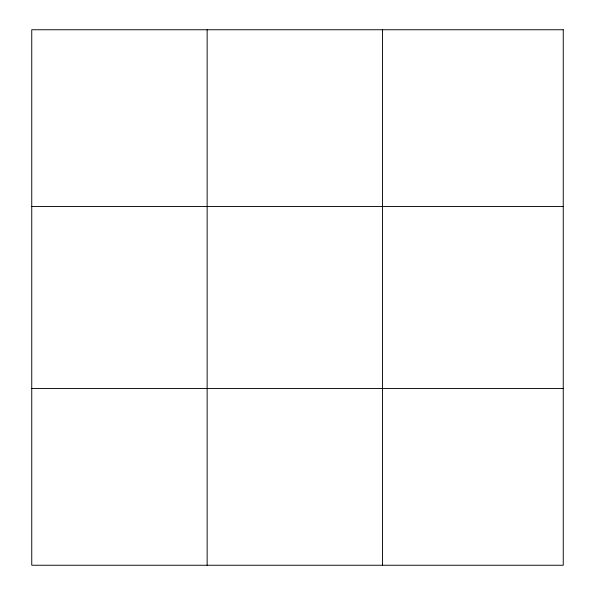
<?xml version="1.0" encoding="UTF-8"?>
<svg xmlns="http://www.w3.org/2000/svg" width="595" height="595" viewBox="0 0 595 595"><rect width="100%" height="100%" fill="white"/><g stroke="black" fill="none" stroke-linecap="round" stroke-linejoin="round"><path stroke-width="0.89" d="M207.142 565.25L207.142 29.75M382.54 565.25L382.54 29.75M31.751 206.465L563.249 206.465M31.751 388.535L563.249 388.535M563.249 29.75L563.249 565.25L31.751 565.25L31.751 29.75L563.249 29.75"/></g></svg>
